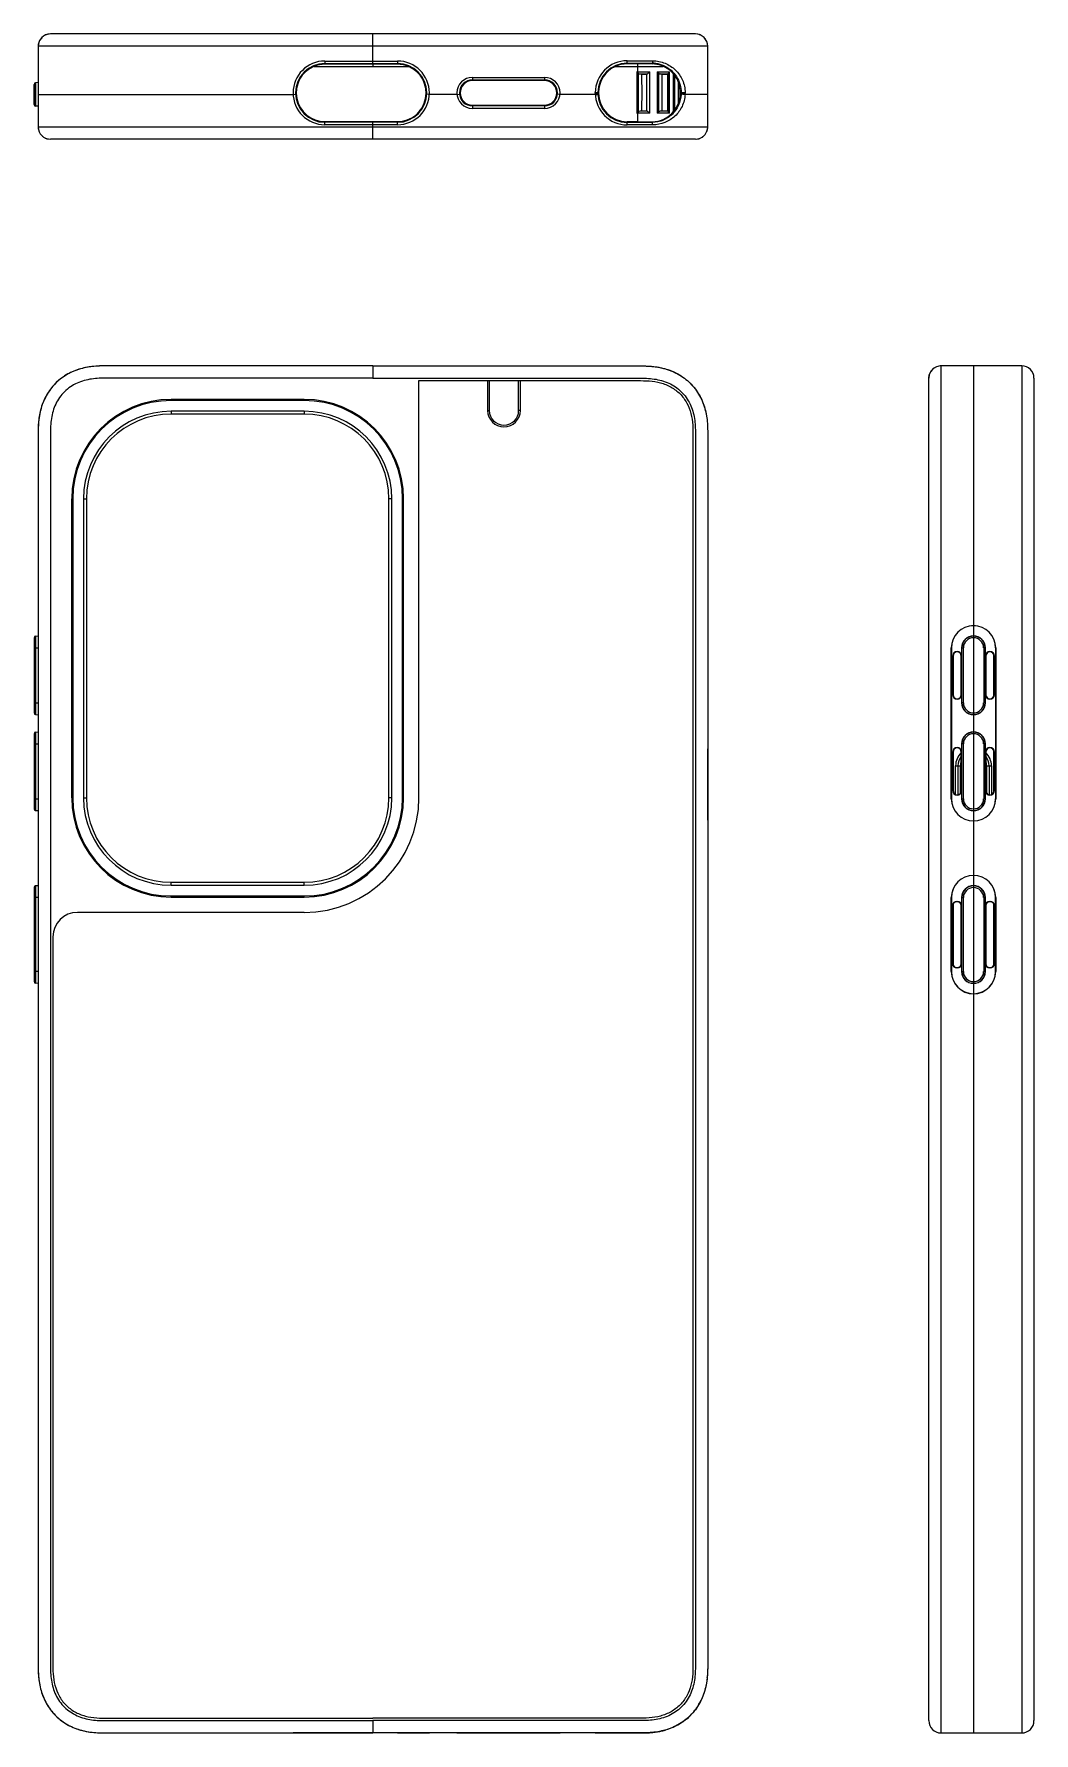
# Model space of a CAD drawing. Header units: millimetres. Extents: x 286 to 408, y 192 to 399.
import ezdxf

# ---------------------------------------------------------------- set-up
doc = ezdxf.new("R2010")
doc.units = ezdxf.units.MM
doc.header["$LTSCALE"] = 65.395
doc.layers.get('0').update_dxf_attribs({"linetype": 'CONTINUOUS'})

msp = doc.modelspace()

# ---------------------------------------------------------------- linework, layer by layer
at = {"color": 7, "linetype": 'Continuous'}
for p, q in [((286.76, 398.74), (286.49, 398.41)), ((287.28, 399.1), (287.18, 399.03)), ((287.81, 399.19), (287.28, 399.1)), ((366.55, 399.19), (287.81, 399.19)), ((327.18, 395.59), (327.18, 399.19)), ((367, 399.12), (366.55, 399.19)), ((367.15, 399.05), (367, 399.12)), ((286.31, 397.69), (286.31, 387.84)), ((368.05, 397.69), (286.31, 397.69)), ((368.05, 387.84), (368.05, 397.69)), ((319.99, 395.24), (331.51, 395.24)), ((321.32, 395.89), (321.32, 395.5)), ((321.32, 395.89), (330.18, 395.89)), ((321.32, 395.59), (330.18, 395.59)), ((330.18, 395.5), (321.32, 395.5)), ((327.18, 395.5), (327.18, 395.24)), ((330.18, 395.89), (330.18, 395.5)), ((356.82, 395.24), (362.63, 395.24)), ((358.22, 395.92), (361.33, 395.92)), ((358.22, 395.53), (358.22, 395.92)), ((359.48, 395.53), (358.22, 395.53)), ((359.38, 394.55), (359.38, 389.52)), ((359.38, 394.55), (359.49, 394.55)), ((359.48, 395.53), (359.49, 394.55)), ((359.48, 394.55), (360.98, 394.55)), ((359.58, 394.4), (359.58, 389.68)), ((359.78, 394.32), (360.68, 394.31)), ((359.78, 394.32), (359.97, 394.28)), ((359.97, 394.27), (360.64, 394.27)), ((360.64, 389.77), (360.64, 394.29)), ((360.86, 394.45), (360.98, 394.55)), ((360.98, 389.52), (360.98, 394.55)), ((361.3, 395.53), (361.3, 395.62)), ((361.88, 394.55), (363.4, 394.55)), ((361.88, 394.55), (361.88, 389.52)), ((362.08, 389.68), (362.08, 394.4)), ((362.29, 394.31), (363.19, 394.31)), ((362.51, 394.27), (363.17, 394.27)), ((362.51, 389.77), (362.51, 394.27)), ((363.18, 394.27), (363.18, 389.77)), ((363.19, 389.76), (363.19, 394.31)), ((363.4, 389.52), (363.4, 394.55)), ((363.83, 394.36), (363.83, 389.65)), ((285.81, 393.04), (285.81, 393.04)), ((285.81, 391.81), (285.81, 393.04)), ((285.81, 393.04), (285.81, 392.8)), ((285.81, 393.03), (285.81, 393.04)), ((285.81, 393.04), (285.81, 392.98)), ((285.81, 392.98), (285.81, 392.81)), ((285.81, 392.81), (285.81, 392.19)), ((285.81, 392.8), (285.81, 392.05)), ((285.81, 392.19), (285.81, 391.81)), ((286.31, 393.26), (286, 393.24)), ((286, 393.24), (286, 390.38)), ((339.33, 393.89), (348.13, 393.89)), ((339.33, 393.89), (339.33, 393.5)), ((339.33, 393.59), (348.13, 393.59)), ((348.13, 393.5), (339.33, 393.5)), ((348.13, 393.89), (348.13, 393.5)), ((364.02, 389.89), (364.02, 394.12)), ((364.47, 390.72), (364.47, 393.3)), ((285.81, 392.05), (285.81, 391.81)), ((286, 391.81), (285.81, 391.81)), ((285.81, 390.64), (285.81, 391.81)), ((285.81, 391.81), (285.81, 391.43)), ((285.81, 391.81), (285.81, 391.43)), ((285.81, 391.43), (285.81, 390.81)), ((285.81, 391.43), (285.81, 390.81)), ((285.81, 390.81), (285.81, 390.58)), ((285.81, 390.81), (285.81, 390.58)), ((285.81, 390.58), (285.81, 390.64)), ((285.81, 390.58), (285.81, 390.59)), ((285.81, 390.58), (285.81, 390.58)), ((286.31, 390.36), (286, 390.38)), ((286.3, 391.81), (317.44, 391.81)), ((317.44, 391.81), (317.74, 391.83)), ((334.07, 391.81), (333.77, 391.83)), ((337.45, 391.81), (334.07, 391.81)), ((337.45, 391.81), (337.75, 391.84)), ((339.33, 390.5), (348.13, 390.5)), ((339.33, 390.5), (339.33, 390.11)), ((348.13, 390.41), (339.33, 390.41)), ((348.13, 390.11), (339.33, 390.11)), ((348.13, 390.5), (348.13, 390.11)), ((350.01, 391.81), (349.71, 391.84)), ((354.33, 391.81), (350.01, 391.81)), ((354.33, 392.03), (354.72, 392.03)), ((354.33, 391.98), (354.33, 392.03)), ((354.33, 391.98), (354.72, 391.98)), ((354.33, 391.81), (354.63, 391.82)), ((354.63, 391.98), (354.63, 392.03)), ((354.72, 392.03), (354.72, 391.98)), ((364.7, 392.03), (365.29, 392.03)), ((364.7, 391.98), (364.7, 392.03)), ((364.7, 391.98), (365.29, 391.98)), ((364.81, 392.03), (364.81, 391.98)), ((365.29, 392.03), (365.29, 391.98)), ((368.06, 391.81), (365.29, 391.81)), ((321.32, 388.11), (321.32, 388.5)), ((321.32, 388.5), (330.18, 388.5)), ((330.18, 388.41), (321.32, 388.41)), ((330.18, 388.11), (321.32, 388.11)), ((327.18, 386.34), (327.18, 388.41)), ((330.18, 388.11), (330.18, 388.5)), ((359.48, 388.48), (358.22, 388.48)), ((358.22, 388.09), (358.22, 388.48)), ((361.33, 388.09), (358.22, 388.09)), ((359.38, 389.52), (359.49, 389.52)), ((360.98, 389.52), (359.48, 389.52)), ((359.49, 389.52), (359.48, 388.48)), ((360.64, 389.77), (359.91, 389.77)), ((361.3, 388.48), (361.3, 388.39)), ((363.4, 389.52), (361.88, 389.52)), ((363.19, 389.77), (362.43, 389.77)), ((286.31, 387.84), (368.05, 387.84)), ((286.32, 387.69), (286.32, 387.63)), ((286.32, 387.68), (286.36, 387.51)), ((286.32, 387.63), (286.38, 387.44)), ((286.82, 386.71), (286.9, 386.66)), ((287.18, 386.49), (287.39, 386.4)), ((287.34, 386.43), (287.81, 386.34)), ((287.39, 386.4), (287.81, 386.34)), ((366.55, 386.34), (287.81, 386.34)), ((366.55, 386.34), (367, 386.41)), ((366.55, 386.34), (366.98, 386.4)), ((366.98, 386.4), (367.12, 386.47)), ((367.15, 386.48), (367.38, 386.59)), ((367.38, 386.59), (367.47, 386.67)), ((367.95, 387.3), (367.95, 387.31)), ((367.99, 387.46), (367.99, 387.49)), ((310.4, 358.67), (308.6, 358.67)), ((313.4, 358.67), (310.4, 358.67)), ((315.2, 358.67), (313.4, 358.67)), ((327.18, 358.67), (315.2, 358.67)), ((327.18, 358.67), (327.18, 357.17)), ((332.8, 305.94), (332.8, 356.87)), ((341.18, 356.87), (341.18, 353.22)), ((341.39, 356.87), (341.39, 353.22)), ((344.97, 353.22), (344.97, 356.87)), ((345.18, 353.22), (345.18, 356.87)), ((395.04, 357.17), (395.09, 357.57)), ((395.04, 193.25), (395.04, 357.17)), ((395.29, 358.01), (395.1, 357.61)), ((395.41, 358.14), (395.29, 358.01)), ((396.42, 358.66), (395.99, 358.57)), ((396.54, 191.75), (396.54, 358.67)), ((406.39, 358.67), (396.54, 358.67)), ((400.5, 358.67), (400.5, 326.95)), ((406.39, 358.67), (406.39, 191.75)), ((407.88, 357.17), (407.88, 193.25)), ((407.88, 357.17), (407.88, 357.15)), ((395.04, 356.68), (395.04, 356.67)), ((302.54, 354.57), (302.54, 354.43)), ((318.8, 354.57), (302.54, 354.57)), ((318.8, 354.43), (302.54, 354.43)), ((302.54, 353.12), (302.54, 352.77)), ((318.8, 353.12), (302.54, 353.12)), ((318.8, 352.77), (302.54, 352.77)), ((318.8, 354.57), (318.8, 354.43)), ((318.8, 353.12), (318.8, 352.77)), ((341.18, 353.22), (341.39, 353.22)), ((345.18, 353.22), (344.97, 353.22)), ((290.4, 342.44), (290.4, 305.94)), ((290.4, 342.44), (290.54, 342.44)), ((290.54, 342.44), (290.54, 305.94)), ((291.85, 342.44), (291.85, 305.94)), ((291.85, 342.44), (292.2, 342.44)), ((292.2, 342.44), (292.2, 305.94)), ((329.14, 305.94), (329.14, 342.44)), ((329.49, 342.44), (329.14, 342.44)), ((329.49, 305.94), (329.49, 342.44)), ((330.8, 305.94), (330.8, 342.44)), ((330.93, 342.44), (330.8, 342.44)), ((330.93, 305.94), (330.93, 342.44)), ((286.31, 326.95), (286.31, 324.24)), ((400.5, 326.94), (400.5, 325.7)), ((285.81, 325.47), (285.81, 325.44)), ((285.81, 325.47), (285.81, 324.24)), ((285.81, 325.44), (285.81, 325.21)), ((285.81, 325.21), (285.81, 324.64)), ((285.81, 324.64), (285.81, 324.24)), ((285.81, 324.24), (286.31, 324.24)), ((285.81, 324.24), (285.81, 317.52)), ((285.81, 324.24), (285.81, 317.52)), ((286, 325.67), (286.31, 325.69)), ((286, 325.67), (286, 324.24)), ((286, 324.24), (286, 317.52)), ((286.31, 324.24), (286.31, 323.78)), ((286.31, 323.78), (286.31, 323.24)), ((397.8, 324.24), (397.79, 324.24)), ((397.79, 305.81), (397.79, 324.24)), ((397.8, 324.24), (397.8, 305.81)), ((399.05, 324.24), (399.05, 323.24)), ((399.05, 324.24), (399.27, 324.24)), ((399.07, 317.52), (399.07, 324.24)), ((399.27, 317.52), (399.27, 324.24)), ((400.5, 325.67), (400.5, 316.09)), ((401.74, 324.24), (401.74, 317.52)), ((401.96, 324.24), (401.74, 324.24)), ((401.94, 324.24), (401.94, 317.52)), ((401.96, 323.24), (401.96, 324.24)), ((403.2, 324.24), (403.2, 305.81)), ((403.2, 324.24), (403.22, 324.24)), ((403.22, 324.24), (403.22, 305.81)), ((286.31, 323.24), (286.31, 318.52)), ((397.96, 318.52), (397.96, 323.24)), ((398, 323.24), (397.96, 323.24)), ((398, 323.24), (398, 318.52)), ((399, 323.24), (399.05, 323.24)), ((399, 318.52), (399, 323.24)), ((402, 323.24), (401.96, 323.24)), ((402, 323.24), (402, 318.52)), ((403, 323.24), (403.05, 323.24)), ((403, 318.52), (403, 323.24)), ((403.05, 323.24), (403.05, 318.52)), ((285.81, 317.52), (286.31, 317.52)), ((285.81, 317.52), (285.81, 317.14)), ((285.81, 317.52), (285.81, 316.29)), ((286, 317.52), (286, 316.09)), ((286.31, 318.52), (286.31, 318.1)), ((286.31, 318.1), (286.31, 317.98)), ((286.31, 317.98), (286.31, 312.07)), ((398, 318.52), (397.96, 318.52)), ((399, 318.52), (399.05, 318.52)), ((399.05, 318.52), (399.05, 317.52)), ((399.27, 317.52), (399.05, 317.52)), ((401.96, 317.52), (401.74, 317.52)), ((401.96, 317.52), (401.96, 318.52)), ((402, 318.52), (401.96, 318.52)), ((403, 318.52), (403.05, 318.52)), ((285.81, 317.14), (285.81, 316.53)), ((285.81, 316.53), (285.81, 316.29)), ((286, 316.09), (286.31, 316.08)), ((400.5, 316.07), (400.5, 313.98)), ((285.81, 313.76), (285.81, 313.72)), ((285.81, 313.76), (285.81, 312.52)), ((285.81, 313.72), (285.81, 313.5)), ((285.81, 313.5), (285.81, 312.92)), ((286, 313.96), (286.31, 313.97)), ((286, 313.96), (286, 312.52)), ((400.5, 313.96), (400.5, 304.38)), ((285.81, 312.92), (285.81, 312.52)), ((285.81, 312.52), (286.31, 312.52)), ((285.81, 312.52), (285.81, 305.81)), ((285.81, 312.52), (285.81, 305.81)), ((286, 312.52), (286, 305.81)), ((286.31, 312.07), (286.31, 311.96)), ((286.31, 311.96), (286.31, 311.52)), ((286.31, 311.52), (286.31, 306.81)), ((368.05, 311.5), (368.05, 311.89)), ((368.05, 309.84), (368.05, 311.5)), ((397.96, 306.81), (397.96, 311.52)), ((398, 311.52), (397.96, 311.52)), ((398, 311.52), (398, 306.81)), ((399, 311.52), (399.05, 311.52)), ((399, 306.81), (399, 311.52)), ((399.05, 312.52), (399.05, 311.52)), ((399.27, 312.52), (399.05, 312.52)), ((399.07, 305.81), (399.07, 312.52)), ((399.27, 305.81), (399.27, 312.52)), ((401.74, 312.52), (401.74, 305.81)), ((401.96, 312.52), (401.74, 312.52)), ((401.94, 312.52), (401.94, 305.81)), ((401.96, 311.52), (401.96, 312.52)), ((402, 311.52), (401.96, 311.52)), ((402, 311.52), (402, 306.81)), ((403, 311.52), (403.05, 311.52)), ((403, 306.81), (403, 311.52)), ((403.05, 311.52), (403.05, 306.81)), ((368.05, 305.24), (368.05, 309.84)), ((398.31, 306.36), (398.31, 309.84)), ((398.31, 309.84), (398.9, 309.84)), ((398.61, 306.32), (398.61, 309.84)), ((398.9, 306.53), (398.9, 309.84)), ((402.1, 309.84), (402.1, 306.53)), ((402.1, 309.84), (402.7, 309.84)), ((402.4, 309.84), (402.4, 306.32)), ((402.7, 309.84), (402.7, 306.36)), ((285.81, 305.81), (286.31, 305.81)), ((285.81, 305.81), (285.81, 305.43)), ((285.81, 305.81), (285.81, 304.58)), ((285.81, 305.43), (285.81, 304.81)), ((286, 305.81), (286, 304.38)), ((286.31, 306.81), (286.31, 306.27)), ((286.31, 306.27), (286.31, 305.81)), ((286.31, 305.81), (286.31, 303.1)), ((290.4, 305.94), (290.54, 305.94)), ((291.85, 305.94), (292.2, 305.94)), ((329.49, 305.94), (329.14, 305.94)), ((330.93, 305.94), (330.8, 305.94)), ((368.05, 303.58), (368.05, 305.24)), ((397.8, 305.81), (397.79, 305.81)), ((398, 306.81), (397.96, 306.81)), ((399, 306.81), (399.05, 306.81)), ((399.05, 306.81), (399.05, 305.81)), ((399.05, 305.81), (399.27, 305.81)), ((401.96, 305.81), (401.74, 305.81)), ((401.96, 305.81), (401.96, 306.81)), ((402, 306.81), (401.96, 306.81)), ((403, 306.81), (403.05, 306.81)), ((403.2, 305.81), (403.22, 305.81)), ((285.81, 304.81), (285.81, 304.58)), ((286, 304.38), (286.31, 304.36)), ((286.31, 303.1), (286.31, 296.45)), ((368.05, 303.19), (368.05, 303.58)), ((400.5, 304.35), (400.5, 303.11)), ((400.5, 303.1), (400.5, 296.45)), ((285.81, 294.97), (285.81, 294.73)), ((285.81, 294.97), (285.81, 293.74)), ((285.81, 294.73), (285.81, 294.12)), ((286.31, 295.19), (286, 295.17)), ((286, 295.17), (286, 293.74)), ((286.31, 296.45), (286.31, 293.74)), ((302.54, 295.25), (302.54, 295.61)), ((302.54, 295.61), (318.8, 295.61)), ((302.54, 295.25), (318.8, 295.25)), ((318.8, 295.25), (318.8, 295.61)), ((400.5, 296.44), (400.5, 295.2)), ((400.5, 295.17), (400.5, 283.28)), ((285.81, 294.12), (285.81, 293.74)), ((286.31, 293.74), (285.81, 293.74)), ((285.81, 293.74), (285.81, 284.71)), ((285.81, 293.74), (285.81, 284.71)), ((286, 293.74), (286, 284.71)), ((286.31, 293.74), (286.31, 293.28)), ((286.31, 293.28), (286.31, 292.79)), ((286.31, 292.79), (286.31, 285.66)), ((302.54, 293.81), (302.54, 293.94)), ((302.54, 293.94), (318.8, 293.94)), ((302.54, 293.81), (318.8, 293.81)), ((318.8, 293.81), (318.8, 293.94)), ((397.79, 284.71), (397.79, 293.74)), ((397.8, 293.74), (397.79, 293.74)), ((397.8, 293.74), (397.8, 284.71)), ((397.96, 285.66), (397.96, 292.79)), ((397.96, 292.79), (398, 292.79)), ((398, 292.79), (398, 285.66)), ((398.45, 293.28), (398.45, 293.24)), ((398.45, 293.28), (398.55, 293.28)), ((398.55, 293.24), (398.45, 293.24)), ((398.55, 293.28), (398.55, 293.24)), ((399.05, 292.79), (399, 292.79)), ((399, 285.66), (399, 292.79)), ((399.05, 293.74), (399.05, 292.79)), ((399.05, 293.74), (399.27, 293.74)), ((399.07, 284.71), (399.07, 293.74)), ((399.27, 284.71), (399.27, 293.74)), ((401.74, 293.74), (401.74, 284.71)), ((401.96, 293.74), (401.74, 293.74)), ((401.94, 293.74), (401.94, 284.71)), ((401.96, 292.79), (401.96, 293.74)), ((401.96, 292.79), (402, 292.79)), ((402, 292.79), (402, 285.66)), ((402.45, 293.28), (402.45, 293.24)), ((402.45, 293.28), (402.55, 293.28)), ((402.55, 293.24), (402.45, 293.24)), ((402.55, 293.28), (402.55, 293.24)), ((403.05, 292.79), (403, 292.79)), ((403, 285.66), (403, 292.79)), ((403.05, 292.79), (403.05, 285.66)), ((403.2, 284.71), (403.2, 293.74)), ((403.2, 293.74), (403.22, 293.74)), ((403.22, 293.74), (403.22, 284.71)), ((318.8, 291.94), (291.11, 291.94)), ((286.31, 284.71), (285.81, 284.71)), ((285.81, 284.71), (285.81, 284.31)), ((285.81, 284.71), (285.81, 283.48)), ((285.81, 284.31), (285.81, 283.73)), ((286, 284.71), (286, 283.28)), ((286.31, 285.66), (286.31, 285.17)), ((286.31, 285.17), (286.31, 284.71)), ((286.31, 284.71), (286.31, 282)), ((397.8, 284.71), (397.79, 284.71)), ((397.96, 285.66), (398, 285.66)), ((398.45, 285.17), (398.45, 285.21)), ((398.45, 285.21), (398.55, 285.21)), ((398.55, 285.17), (398.45, 285.17)), ((398.55, 285.17), (398.55, 285.21)), ((399.05, 285.66), (399, 285.66)), ((399.05, 285.66), (399.05, 284.71)), ((399.05, 284.71), (399.27, 284.71)), ((401.96, 284.71), (401.74, 284.71)), ((401.96, 284.71), (401.96, 285.66)), ((401.96, 285.66), (402, 285.66)), ((402.45, 285.17), (402.45, 285.21)), ((402.45, 285.21), (402.55, 285.21)), ((402.55, 285.17), (402.45, 285.17)), ((402.55, 285.17), (402.55, 285.21)), ((403.05, 285.66), (403, 285.66)), ((403.2, 284.71), (403.22, 284.71)), ((285.81, 283.73), (285.81, 283.51)), ((285.81, 283.51), (285.81, 283.48)), ((286.31, 283.26), (286, 283.28)), ((400.5, 283.25), (400.5, 282.01)), ((400.5, 282), (400.5, 191.74)), ((327.18, 193.25), (327.18, 191.75)), ((365.21, 193.25), (365.29, 193.32)), ((317.44, 191.75), (317.43, 191.75)), ((317.43, 191.75), (321.32, 191.75)), ((321.32, 191.75), (317.44, 191.75)), ((330.18, 191.75), (321.32, 191.75)), ((334.07, 191.75), (330.18, 191.75)), ((330.18, 191.75), (334.07, 191.75)), ((334.07, 191.75), (334.07, 191.75)), ((337.45, 191.75), (334.07, 191.75)), ((337.45, 191.75), (337.44, 191.75)), ((337.44, 191.75), (339.33, 191.75)), ((339.33, 191.75), (337.45, 191.75)), ((348.13, 191.75), (339.33, 191.75)), ((339.33, 191.75), (348.13, 191.75)), ((350.01, 191.75), (348.13, 191.75)), ((348.13, 191.75), (350.02, 191.75)), ((350.02, 191.75), (350.01, 191.75)), ((354.33, 191.75), (350.01, 191.75)), ((358.22, 191.75), (354.33, 191.75)), ((354.33, 191.75), (358.22, 191.75)), ((358.35, 191.75), (358.22, 191.75)), ((358.35, 191.75), (358.43, 191.75)), ((358.46, 191.75), (358.35, 191.75)), ((358.43, 191.75), (358.67, 191.75)), ((359.14, 191.75), (358.46, 191.75)), ((358.67, 191.75), (358.75, 191.75)), ((358.75, 191.75), (359.12, 191.75)), ((359.17, 191.75), (359.14, 191.75)), ((359.34, 191.75), (359.17, 191.75)), ((359.46, 191.75), (359.34, 191.75)), ((360.35, 191.76), (360.32, 191.76)), ((396.54, 191.75), (406.39, 191.75))]:
    msp.add_line(p, q, dxfattribs=at)
for points in [[(286.49, 398.41), (286.32, 397.9), (286.32, 397.84)], [(367.95, 398.23), (367.73, 398.62), (367.73, 398.62)], [(367, 386.41), (367.4, 386.61), (367.73, 386.91), (367.96, 387.31)], [(367.95, 387.31), (368.05, 387.74), (368.05, 387.84)], [(396.54, 358.67), (396.41, 358.66), (395.97, 358.56), (395.59, 358.33), (395.29, 358), (395.1, 357.6), (395.04, 357.17)], [(395.99, 358.57), (395.6, 358.34), (395.59, 358.33)]]:
    msp.add_lwpolyline(points, dxfattribs=at)
for centre, radius, start, end in [((287.81, 397.69), 1.5, 90, 179.9663), ((366.55, 397.69), 1.5, 0.0337, 90), ((321.32, 392), 3.89, 90.0013, 269.9982), ((321.32, 392), 3.59, 90, 270), ((321.32, 392), 3.5, 112.3532, 270), ((330.18, 392), 3.89, 270.0014, 89.9986), ((330.18, 392), 3.59, 270, 90), ((330.18, 392), 3.5, 270, 67.6468), ((358.22, 392.03), 3.89, 90.0022, 180.0011), ((358.22, 392.03), 3.59, 90, 180), ((358.22, 392.03), 3.5, 113.5332, 180), ((359.77, 118.01), 277.52, 89.6845, 90.0583), ((361.27, 392.11), 3.51, 82.5265, 89.6614), ((361.28, 392.12), 3.49, 65.2857, 82.5216), ((357.58, 369.57), 25.19, 78.7323, 79.2311), ((380.63, 388.3), 18.45, 160.9873, 161.1285), ((286.01, 393.04), 0.2, 93, 179.9807), ((339.33, 392), 1.89, 90.0032, 269.9895), ((339.33, 392), 1.59, 90, 270), ((339.33, 392), 1.5, 90, 270), ((348.13, 392), 1.89, 270.0104, 89.9962), ((348.13, 392), 1.59, 270, 90), ((348.13, 392), 1.5, 270, 90), ((286.01, 390.58), 0.2, 180.0071, 267), ((358.22, 391.98), 3.89, 180.0001, 269.9982), ((358.22, 391.98), 3.59, 180, 270), ((358.22, 391.98), 3.5, 180, 270), ((361.15, 391.98), 3.55, 357.6525, 359.9952), ((361.14, 391.98), 3.67, 357.5605, 0), ((361.5, 391.98), 3.79, 357.4392, 359.9998), ((359.76, 664.89), 276.41, 269.9428, 270.3182), ((287.81, 387.84), 1.5, 180.0227, 269.9997), ((366.55, 387.84), 1.5, 277.2889, 287.1653), ((366.55, 387.84), 1.5, 338.9024, 356.2844), ((406.38, 357.17), 1.5, 0, 89.9663), ((302.54, 342.44), 12.13, 90, 180), ((302.54, 342.44), 12, 90, 180), ((302.54, 342.44), 10.69, 90, 180), ((302.54, 342.44), 10.33, 90, 180), ((318.8, 342.44), 12.13, 0, 90), ((318.8, 342.44), 12, 0, 90), ((318.8, 342.44), 10.69, 0, 90), ((318.8, 342.44), 10.33, 0, 90), ((343.18, 353.22), 2, 180, 360), ((343.18, 353.22), 1.79, 180, 360), ((400.5, 324.24), 2.71, 360, 180), ((400.5, 324.24), 2.7, 0, 180), ((286.01, 325.47), 0.2, 92.9999, 179.9988), ((398.5, 323.24), 0.545, 0, 180), ((398.5, 323.24), 0.5, 0, 180), ((400.5, 324.24), 1.46, 0, 180), ((400.5, 324.24), 1.43, 0, 180), ((400.5, 324.24), 1.23, 0.0056, 179.9861), ((402.5, 323.24), 0.545, 0, 180), ((402.5, 323.24), 0.5, 0, 180), ((398.5, 318.52), 0.545, 180, 360), ((398.5, 318.52), 0.5, 180, 360), ((400.5, 317.52), 1.46, 180, 360), ((400.5, 317.52), 1.43, 180, 360), ((400.5, 317.52), 1.23, 180.0134, 359.9909), ((402.5, 318.52), 0.545, 180, 360), ((402.5, 318.52), 0.5, 180, 360), ((286.01, 316.29), 0.2, 180.016, 267.0009), ((286.01, 313.76), 0.2, 92.9999, 179.9981), ((400.5, 312.52), 1.46, 0, 180), ((400.5, 312.52), 1.43, 0, 180), ((400.5, 312.52), 1.23, 0.0055, 179.9861), ((398.5, 311.52), 0.545, 0, 180), ((398.5, 311.52), 0.5, 0, 180), ((400.5, 309.84), 2.19, 133.8535, 180), ((402.5, 311.52), 0.545, 0, 180), ((402.5, 311.52), 0.5, 0, 180), ((400.5, 309.84), 2.19, 0, 46.1466), ((400.5, 309.84), 1.9, 142.5523, 180), ((400.5, 309.84), 1.6, 159.8405, 180), ((400.5, 309.84), 1.9, 0, 37.4477), ((400.5, 309.84), 1.6, 0, 20.1596), ((302.54, 305.94), 12.13, 180, 270), ((302.54, 305.94), 12, 180, 270), ((302.54, 305.94), 10.69, 180, 270), ((302.54, 305.94), 10.33, 180, 270), ((318.8, 305.94), 14, 270, 360), ((318.8, 305.94), 12.13, 270, 360), ((318.8, 305.94), 12, 270, 360), ((318.8, 305.94), 10.69, 270, 360), ((318.8, 305.94), 10.33, 270, 360), ((400.5, 305.81), 2.71, 180, 360), ((400.5, 305.81), 2.7, 180, 360), ((398.5, 306.81), 0.545, 180, 360), ((398.5, 306.81), 0.5, 180, 360), ((400.5, 305.81), 1.46, 180, 360), ((400.5, 305.81), 1.43, 180, 360), ((400.5, 305.81), 1.23, 180.0134, 359.991), ((402.5, 306.81), 0.545, 180, 360), ((402.5, 306.81), 0.5, 180, 360), ((286.01, 304.58), 0.2, 180.0167, 267.0009), ((286.01, 294.97), 0.2, 93, 180.001), ((400.5, 293.74), 2.71, 0, 180), ((400.5, 293.74), 2.7, 0, 180), ((400.5, 293.74), 1.46, 0, 180), ((400.5, 293.74), 1.43, 0, 180), ((400.5, 293.74), 1.23, 0.0085, 179.9865), ((398.45, 292.79), 0.495, 90, 180), ((398.45, 292.79), 0.45, 90, 180), ((398.55, 292.79), 0.495, 0, 90), ((398.55, 292.79), 0.45, 0, 90), ((402.45, 292.79), 0.495, 90, 180), ((402.45, 292.79), 0.45, 90, 180), ((402.55, 292.79), 0.495, 0, 90), ((402.55, 292.79), 0.45, 0, 90), ((291.11, 288.94), 3, 90, 180), ((400.5, 284.71), 2.71, 180, 0), ((400.5, 284.71), 2.7, 180, 360), ((398.45, 285.66), 0.495, 180, 270), ((398.45, 285.66), 0.45, 180, 270), ((398.55, 285.66), 0.495, 270, 360), ((398.55, 285.66), 0.45, 270, 360), ((400.5, 284.71), 1.46, 180, 360), ((400.5, 284.71), 1.43, 180, 360), ((400.5, 284.71), 1.23, 180.0137, 359.9941), ((402.45, 285.66), 0.495, 180, 270), ((402.45, 285.66), 0.45, 180, 270), ((402.55, 285.66), 0.495, 270, 360), ((402.55, 285.66), 0.45, 270, 360), ((286.01, 283.48), 0.2, 180.0163, 267.0009), ((360.01, 199.13), 7.99, 344.7989, 345.4971), ((357.29, 199.58), 10.76, 354.325, 354.9611), ((361.05, 198.71), 6.86, 321.0054, 332.5719), ((360.91, 198.79), 7.02, 332.5676, 333.9547), ((361.03, 198.85), 6.98, 294.258, 303.2117), ((361.09, 198.75), 6.87, 303.2658, 303.5699), ((361.09, 198.74), 6.86, 303.5697, 304.2345), ((361.13, 198.69), 6.79, 304.2324, 306.8852), ((361.14, 198.67), 6.77, 307.7174, 309.6067), ((361.2, 198.6), 6.69, 309.6126, 319.8891), ((361.15, 198.64), 6.74, 319.9052, 320.9701), ((396.54, 193.25), 1.5, 180.0003, 269.9773), ((406.38, 193.25), 1.5, 270.0337, 360), ((359.74, 214.15), 22.4, 271.0725, 271.2761), ((359.79, 212.29), 20.54, 271.2762, 271.4979), ((359.84, 210.19), 18.44, 271.5896, 271.8406), ((359.96, 207.03), 15.28, 271.792, 272.871), ((360.06, 205.09), 13.33, 272.8926, 273.1132), ((360.17, 203.21), 11.45, 273.0754, 275.322), ((360.25, 202.29), 10.53, 275.36, 275.8417), ((360.28, 202.07), 10.31, 275.3022, 275.6083), ((360.3, 201.83), 10.06, 275.6086, 275.8461), ((360.33, 201.54), 9.77, 275.847, 279.6414), ((360.27, 202.06), 10.3, 275.8852, 276.0809), ((360.28, 201.95), 10.19, 276.0798, 276.8222), ((360.36, 201.37), 9.6, 276.7978, 279.7845), ((360.44, 200.86), 9.09, 279.6802, 280.4785), ((360.44, 200.83), 9.05, 279.8092, 280.5975), ((360.48, 200.65), 8.87, 280.5979, 281.2284), ((360.58, 200.15), 8.36, 281.2065, 284.7014), ((360.65, 199.87), 8.08, 284.7247, 285.3476), ((360.68, 199.76), 7.96, 285.3463, 286.4428), ((360.81, 199.34), 7.52, 286.3838, 293.6066), ((360.91, 199.11), 7.27, 293.4506, 294.664)]:
    msp.add_arc(centre, radius, start, end, dxfattribs=at)
for points in [[(321.32, 395.5), (320.87, 395.5), (320.41, 395.41), (319.99, 395.24)], [(331.51, 395.24), (331.09, 395.41), (330.63, 395.5), (330.18, 395.5)], [(358.22, 395.53), (357.74, 395.53), (357.26, 395.43), (356.82, 395.24)], [(358.22, 395.62), (359.25, 395.62), (360.27, 395.62), (361.3, 395.62)], [(359.58, 394.4), (359.64, 394.35), (359.71, 394.33), (359.78, 394.32)], [(360.68, 394.31), (360.66, 394.31), (360.65, 394.3), (360.64, 394.29)], [(361.88, 394.55), (361.94, 394.5), (362.01, 394.44), (362.08, 394.4)], [(362.08, 394.4), (362.14, 394.35), (362.22, 394.33), (362.29, 394.31)], [(361.3, 388.39), (360.27, 388.39), (359.25, 388.39), (358.22, 388.39)], [(362.08, 389.68), (362.01, 389.63), (361.94, 389.58), (361.88, 389.52)], [(362.43, 389.77), (362.31, 389.77), (362.18, 389.74), (362.08, 389.68)], [(368.05, 200.02), (368.05, 199.56), (368.04, 199.09), (368, 198.63)], [(367.99, 198.52), (367.94, 198.05), (367.87, 197.58), (367.75, 197.13)], [(367.72, 197.03), (367.6, 196.58), (367.43, 196.13), (367.22, 195.7)], [(360.16, 191.75), (359.93, 191.75), (359.7, 191.75), (359.46, 191.75)], [(361.23, 191.81), (360.97, 191.78), (360.7, 191.77), (360.43, 191.76)]]:
    msp.add_open_spline(points, degree=3, dxfattribs=at)
for points, knots in [([(359.58, 394.4), (359.57, 394.41), (359.5, 394.46), (359.43, 394.51), (359.38, 394.55)], [0, 0, 0, 0, 0.239332, 1, 1, 1, 1]), ([(359.97, 394.28), (359.97, 393.53), (360.04, 392.02), (359.97, 390.52), (359.97, 389.77)], [0, 0, 0, 0, 0.5, 1, 1, 1, 1]), ([(360.68, 394.31), (360.69, 394.32), (360.75, 394.36), (360.81, 394.41), (360.86, 394.45)], [0, 0, 0, 0, 0.200571, 1, 1, 1, 1]), ([(361.33, 395.92), (361.33, 395.88), (361.32, 395.81), (361.32, 395.72), (361.31, 395.66), (361.3, 395.62), (361.3, 395.62)], [0, 0, 0, 0, 0.366732, 0.682853, 0.902734, 1, 1, 1, 1]), ([(362.69, 395.22), (362.59, 395.27), (362.14, 395.44), (361.66, 395.52), (361.3, 395.53)], [0, 0, 0, 0, 0.245883, 1, 1, 1, 1]), ([(361.33, 395.92), (361.84, 395.92), (362.87, 395.71), (364.18, 394.86), (365.07, 393.58), (365.29, 392.55), (365.29, 392.03)], [0, 0, 0, 0, 0.253768, 0.499925, 0.745159, 1, 1, 1, 1]), ([(364.7, 392.03), (364.7, 392.7), (364.33, 394.04), (363.28, 394.95), (362.69, 395.22)], [0, 0, 0, 0, 0.509862, 1, 1, 1, 1]), ([(362.74, 395.3), (363.34, 395.02), (364.42, 394.09), (364.81, 392.71), (364.81, 392.03)], [0, 0, 0, 0, 0.491518, 1, 1, 1, 1]), ([(363.19, 394.31), (363.21, 394.35), (363.28, 394.43), (363.35, 394.51), (363.4, 394.55)], [0, 0, 0, 0, 0.389777, 1, 1, 1, 1]), ([(361.3, 388.48), (361.74, 388.49), (362.63, 388.67), (363.73, 389.42), (364.48, 390.51), (364.68, 391.39), (364.7, 391.83)], [0, 0, 0, 0, 0.25684, 0.502034, 0.743872, 1, 1, 1, 1]), ([(364.8, 391.82), (364.78, 391.37), (364.57, 390.47), (363.79, 389.34), (362.66, 388.58), (361.75, 388.4), (361.3, 388.39)], [0, 0, 0, 0, 0.255109, 0.499968, 0.745793, 1, 1, 1, 1]), ([(365.29, 391.81), (365.26, 391.31), (365.01, 390.31), (364.11, 389.1), (362.83, 388.29), (361.83, 388.1), (361.33, 388.09)], [0, 0, 0, 0, 0.254205, 0.499314, 0.745923, 1, 1, 1, 1]), ([(365.29, 391.81), (365.24, 391.81), (365.13, 391.82), (365.01, 391.82), (364.91, 391.83), (364.86, 391.83), (364.83, 391.83), (364.81, 391.83), (364.8, 391.82)], [0, 0, 0, 0, 0.309045, 0.638446, 0.780389, 0.893157, 0.967975, 1, 1, 1, 1]), ([(359.38, 389.52), (359.43, 389.56), (359.5, 389.61), (359.57, 389.67), (359.58, 389.68)], [0, 0, 0, 0, 0.760893, 1, 1, 1, 1]), ([(359.91, 389.77), (359.83, 389.77), (359.71, 389.75), (359.61, 389.7), (359.58, 389.68)], [0, 0, 0, 0, 0.743999, 1, 1, 1, 1]), ([(360.98, 389.52), (360.95, 389.55), (360.88, 389.6), (360.79, 389.68), (360.71, 389.74), (360.66, 389.77), (360.64, 389.77)], [0, 0, 0, 0, 0.309221, 0.598986, 0.844377, 1, 1, 1, 1]), ([(361.33, 388.09), (361.33, 388.13), (361.32, 388.2), (361.32, 388.29), (361.31, 388.35), (361.3, 388.39), (361.3, 388.39)], [0, 0, 0, 0, 0.366589, 0.682641, 0.902575, 1, 1, 1, 1]), ([(363.19, 389.76), (363.19, 389.77), (363.19, 389.77), (363.19, 389.77), (363.19, 389.77)], [0, 0, 0, 0, 0.629259, 1, 1, 1, 1]), ([(363.4, 389.52), (363.35, 389.57), (363.28, 389.64), (363.21, 389.73), (363.19, 389.76)], [0, 0, 0, 0, 0.61443, 1, 1, 1, 1]), ([(294.67, 358.67), (294.1, 358.67), (292.96, 358.64), (291.26, 358.31), (289.68, 357.6), (288.32, 356.53), (287.28, 355.14), (286.62, 353.54), (286.32, 351.84), (286.31, 350.69), (286.31, 350.12)], [0, 0, 0, 0, 0.124958, 0.249945, 0.374958, 0.5, 0.625041, 0.750055, 0.875037, 1, 1, 1, 1]), ([(327.18, 358.67), (324.66, 358.67), (319.61, 358.67), (313.3, 358.67), (308.25, 358.67), (305.1, 358.67), (302.57, 358.67), (300.68, 358.67), (298.79, 358.67), (296.9, 358.67), (295, 358.67), (293.11, 358.66), (291.23, 358.31), (289.5, 357.51), (288.05, 356.25), (287.01, 354.64), (286.53, 353.12), (286.36, 351.87), (286.31, 350.92), (286.31, 349.97), (286.31, 348.71), (286.31, 347.13), (286.31, 345.24), (286.31, 342.72), (286.31, 339.56), (286.31, 335.78), (286.31, 331.99), (286.31, 328.21), (286.31, 324.42), (286.31, 319.37), (286.31, 313.06), (286.31, 305.49), (286.31, 297.92), (286.31, 290.35), (286.31, 282.78), (286.31, 275.21), (286.31, 267.64), (286.31, 260.07), (286.31, 252.49), (286.31, 244.92), (286.31, 237.35), (286.31, 231.04), (286.31, 225.99), (286.31, 222.21), (286.31, 218.42), (286.31, 214.64), (286.31, 210.85), (286.31, 207.7), (286.31, 205.17), (286.31, 203.28), (286.31, 201.7), (286.31, 200.44), (286.31, 199.5), (286.36, 198.55), (286.53, 197.3), (287.01, 195.78), (288.05, 194.16), (289.5, 192.91), (291.23, 192.1), (293.11, 191.75), (295, 191.75), (296.9, 191.75), (298.79, 191.75), (300.68, 191.75), (302.57, 191.75), (305.1, 191.75), (308.25, 191.75), (313.3, 191.75), (319.61, 191.75), (324.66, 191.75), (327.18, 191.75)], [0, 0, 0, 0, 0.031251, 0.062502, 0.078127, 0.093752, 0.101565, 0.109378, 0.11719, 0.125003, 0.132816, 0.140627, 0.148437, 0.156246, 0.164056, 0.171866, 0.179675, 0.183585, 0.187492, 0.191399, 0.195305, 0.203118, 0.21093, 0.218743, 0.234368, 0.249994, 0.265619, 0.281245, 0.29687, 0.312495, 0.343746, 0.374997, 0.406248, 0.437498, 0.468749, 0.5, 0.531251, 0.562502, 0.593752, 0.625003, 0.656254, 0.687505, 0.70313, 0.718755, 0.734381, 0.750006, 0.765632, 0.781257, 0.78907, 0.796882, 0.804695, 0.808601, 0.812508, 0.816415, 0.820325, 0.828134, 0.835944, 0.843754, 0.851563, 0.859373, 0.867184, 0.874997, 0.88281, 0.890622, 0.898435, 0.906248, 0.921873, 0.937498, 0.968749, 1, 1, 1, 1]), ([(327.18, 357.17), (324.71, 357.17), (320.99, 357.17), (316.04, 357.17), (312.33, 357.17), (308.62, 357.17), (305.52, 357.17), (303.05, 357.17), (301.19, 357.17), (299.34, 357.17), (297.48, 357.17), (295.93, 357.17), (294.69, 357.17), (293.77, 357.16), (292.84, 357.08), (291.63, 356.83), (290.19, 356.2), (288.84, 354.87), (288.04, 353.17), (287.82, 351.62), (287.81, 350.39), (287.81, 349.15), (287.81, 347.6), (287.81, 345.13), (287.81, 342.04), (287.81, 338.32), (287.81, 334.61), (287.81, 330.9), (287.81, 325.95), (287.81, 319.76), (287.81, 312.33), (287.81, 304.91), (287.81, 297.48), (287.81, 290.06), (287.81, 282.63), (287.81, 275.21), (287.81, 267.78), (287.81, 260.36), (287.81, 252.93), (287.81, 245.51), (287.81, 238.08), (287.81, 230.66), (287.81, 224.47), (287.81, 219.52), (287.81, 215.81), (287.81, 212.09), (287.81, 208.38), (287.81, 205.29), (287.81, 202.81), (287.81, 201.27), (287.81, 200.03), (287.82, 198.79), (288.04, 197.25), (288.84, 195.54), (290.19, 194.22), (291.63, 193.58), (292.84, 193.33), (293.77, 193.25), (294.69, 193.25), (295.93, 193.25), (297.48, 193.25), (299.34, 193.25), (301.19, 193.25), (303.05, 193.25), (305.52, 193.25), (308.62, 193.25), (312.33, 193.25), (316.04, 193.25), (320.99, 193.25), (324.71, 193.25), (327.18, 193.25)], [0, 0, 0, 0, 0.031257, 0.046886, 0.062515, 0.078143, 0.093772, 0.101586, 0.1094, 0.117215, 0.125029, 0.132843, 0.136751, 0.140657, 0.144563, 0.148468, 0.156252, 0.164031, 0.171813, 0.17961, 0.183517, 0.187424, 0.195238, 0.203052, 0.218681, 0.23431, 0.249938, 0.265567, 0.281195, 0.312453, 0.34371, 0.374967, 0.406225, 0.437482, 0.468739, 0.499996, 0.531254, 0.562511, 0.593768, 0.625025, 0.656283, 0.68754, 0.718797, 0.734426, 0.750054, 0.765683, 0.781312, 0.79694, 0.804755, 0.812569, 0.816476, 0.820383, 0.82818, 0.835962, 0.843743, 0.85153, 0.855436, 0.859343, 0.863249, 0.867157, 0.874971, 0.882785, 0.8906, 0.898414, 0.906228, 0.921857, 0.937485, 0.953114, 0.968743, 1, 1, 1, 1]), ([(308.6, 358.67), (306.28, 358.67), (302.79, 358.67), (298.15, 358.67), (295.83, 358.67), (294.67, 358.67)], [0, 0, 0, 0, 0.499996, 0.749998, 1, 1, 1, 1]), ([(327.18, 358.67), (332.51, 358.67), (340.5, 358.67), (351.15, 358.67), (356.48, 358.67), (359.14, 358.67)], [0, 0, 0, 0, 0.500001, 0.750002, 1, 1, 1, 1]), ([(327.18, 358.67), (329.7, 358.67), (334.75, 358.67), (341.06, 358.67), (346.11, 358.67), (349.26, 358.67), (351.79, 358.67), (353.68, 358.67), (355.57, 358.67), (357.47, 358.67), (359.36, 358.67), (361.25, 358.66), (363.13, 358.31), (364.87, 357.51), (366.32, 356.25), (367.35, 354.64), (367.83, 353.12), (368.01, 351.87), (368.05, 350.92), (368.05, 349.97), (368.05, 348.71), (368.05, 347.13), (368.05, 345.24), (368.05, 342.72), (368.05, 339.56), (368.05, 335.78), (368.05, 331.99), (368.05, 328.21), (368.05, 324.42), (368.05, 319.37), (368.05, 313.06), (368.05, 305.49), (368.05, 297.92), (368.05, 290.35), (368.05, 282.78), (368.05, 275.21), (368.05, 267.64), (368.05, 260.07), (368.05, 252.49), (368.05, 244.92), (368.05, 237.35), (368.05, 231.04), (368.05, 225.99), (368.05, 222.21), (368.05, 218.42), (368.05, 214.64), (368.05, 210.85), (368.05, 207.7), (368.05, 205.17), (368.05, 203.28), (368.05, 201.7), (368.05, 200.44), (368.05, 199.5), (368.01, 198.55), (367.83, 197.3), (367.35, 195.78), (366.32, 194.16), (364.87, 192.91), (363.13, 192.1), (361.25, 191.75), (359.36, 191.75), (357.47, 191.75), (355.57, 191.75), (353.68, 191.75), (351.79, 191.75), (349.26, 191.75), (346.11, 191.75), (341.06, 191.75), (334.75, 191.75), (329.7, 191.75), (327.18, 191.75)], [0, 0, 0, 0, 0.031251, 0.062502, 0.078127, 0.093752, 0.101565, 0.109378, 0.11719, 0.125003, 0.132816, 0.140627, 0.148437, 0.156246, 0.164056, 0.171866, 0.179675, 0.183585, 0.187492, 0.191399, 0.195305, 0.203118, 0.21093, 0.218743, 0.234368, 0.249994, 0.265619, 0.281245, 0.29687, 0.312495, 0.343746, 0.374997, 0.406248, 0.437498, 0.468749, 0.5, 0.531251, 0.562502, 0.593752, 0.625003, 0.656254, 0.687505, 0.70313, 0.718755, 0.734381, 0.750006, 0.765632, 0.781257, 0.78907, 0.796882, 0.804695, 0.808601, 0.812508, 0.816415, 0.820325, 0.828134, 0.835944, 0.843754, 0.851563, 0.859373, 0.867184, 0.874997, 0.88281, 0.890622, 0.898435, 0.906248, 0.921873, 0.937498, 0.968749, 1, 1, 1, 1]), ([(327.18, 357.17), (329.66, 357.17), (333.37, 357.17), (338.32, 357.17), (342.03, 357.17), (345.74, 357.17), (348.84, 357.17), (351.31, 357.17), (353.17, 357.17), (355.02, 357.17), (356.88, 357.17), (358.43, 357.17), (359.67, 357.17), (360.59, 357.16), (361.52, 357.08), (362.73, 356.83), (364.17, 356.2), (365.52, 354.87), (366.32, 353.17), (366.54, 351.62), (366.55, 350.39), (366.55, 349.15), (366.55, 347.6), (366.55, 345.13), (366.55, 342.04), (366.55, 338.32), (366.55, 334.61), (366.55, 330.9), (366.55, 325.95), (366.55, 319.76), (366.55, 312.33), (366.55, 304.91), (366.55, 297.48), (366.55, 290.06), (366.55, 282.63), (366.55, 275.21), (366.55, 267.78), (366.55, 260.36), (366.55, 252.93), (366.55, 245.51), (366.55, 238.08), (366.55, 230.66), (366.55, 224.47), (366.55, 219.52), (366.55, 215.81), (366.55, 212.09), (366.55, 208.38), (366.55, 205.29), (366.55, 202.81), (366.55, 201.27), (366.55, 200.03), (366.54, 198.79), (366.32, 197.25), (365.52, 195.54), (364.17, 194.22), (362.73, 193.58), (361.52, 193.33), (360.59, 193.25), (359.67, 193.25), (358.43, 193.25), (356.88, 193.25), (355.02, 193.25), (353.17, 193.25), (351.31, 193.25), (348.84, 193.25), (345.74, 193.25), (342.03, 193.25), (338.32, 193.25), (333.37, 193.25), (329.66, 193.25), (327.18, 193.25)], [0, 0, 0, 0, 0.031257, 0.046886, 0.062515, 0.078143, 0.093772, 0.101586, 0.1094, 0.117215, 0.125029, 0.132843, 0.136751, 0.140657, 0.144563, 0.148468, 0.156252, 0.164031, 0.171813, 0.17961, 0.183517, 0.187424, 0.195238, 0.203052, 0.218681, 0.23431, 0.249938, 0.265567, 0.281195, 0.312453, 0.34371, 0.374967, 0.406225, 0.437482, 0.468739, 0.499996, 0.531254, 0.562511, 0.593768, 0.625025, 0.656283, 0.68754, 0.718797, 0.734426, 0.750054, 0.765683, 0.781312, 0.79694, 0.804755, 0.812569, 0.816476, 0.820383, 0.82818, 0.835962, 0.843743, 0.85153, 0.855436, 0.859343, 0.863249, 0.867157, 0.874971, 0.882785, 0.8906, 0.898414, 0.906228, 0.921857, 0.937485, 0.953114, 0.968743, 1, 1, 1, 1]), ([(332.8, 356.87), (332.86, 356.87), (336.38, 356.87), (342.58, 356.87), (350.06, 356.87), (354.78, 356.87), (357.46, 356.87), (359.36, 356.87), (360.99, 356.86), (362.33, 356.64), (363.62, 356.13), (364.72, 355.29), (365.54, 354.18), (366.04, 352.88), (366.24, 351.56), (366.26, 349.84), (366.25, 347.75), (366.25, 344.64), (366.25, 339.17), (366.25, 328.26), (366.25, 312.65), (366.25, 293.93), (366.25, 275.21), (366.25, 256.48), (366.25, 237.76), (366.25, 222.16), (366.25, 211.24), (366.25, 205.77), (366.25, 202.66), (366.26, 200.57), (366.24, 198.86), (366.04, 197.53), (365.54, 196.24), (364.72, 195.13), (363.62, 194.29), (362.33, 193.77), (360.99, 193.56), (359.36, 193.54), (357.46, 193.55), (354.78, 193.55), (350.06, 193.55), (340.64, 193.55), (332.56, 193.55), (327.18, 193.55)], [0, 0, 0, 0, 0.000845, 0.044515, 0.078641, 0.095699, 0.104234, 0.112776, 0.119289, 0.126676, 0.134465, 0.142413, 0.150358, 0.158135, 0.165493, 0.171672, 0.18157, 0.191463, 0.211238, 0.250795, 0.329908, 0.40902, 0.488133, 0.567246, 0.646358, 0.725471, 0.765028, 0.784803, 0.794696, 0.804594, 0.810773, 0.818131, 0.825908, 0.833853, 0.841801, 0.84959, 0.856977, 0.86349, 0.872032, 0.880567, 0.897625, 0.931751, 1, 1, 1, 1]), ([(359.14, 358.67), (359.75, 358.67), (360.96, 358.68), (362.78, 358.41), (364.49, 357.73), (365.96, 356.62), (367.08, 355.15), (367.78, 353.45), (368.06, 351.64), (368.05, 350.42), (368.05, 349.81)], [0, 0, 0, 0, 0.124999, 0.249977, 0.37498, 0.500002, 0.625024, 0.750025, 0.875007, 1, 1, 1, 1]), ([(286.31, 350.12), (286.3, 348.19), (286.31, 344.33), (286.3, 336.61), (286.31, 330.81), (286.31, 326.95)], [0, 0, 0, 0, 0.250001, 0.499999, 1, 1, 1, 1]), ([(368.05, 349.81), (368.06, 348.23), (368.05, 345.07), (368.06, 338.75), (368.05, 327.69), (368.05, 318.21), (368.05, 311.89)], [0, 0, 0, 0, 0.124999, 0.249999, 0.499999, 1, 1, 1, 1]), ([(368.05, 303.19), (368.05, 294.59), (368.05, 277.4), (368.05, 255.9), (368.05, 238.71), (368.05, 227.96), (368.05, 219.36), (368.05, 212.92), (368.05, 207.54), (368.05, 203.24), (368.06, 201.1), (368.05, 200.02)], [0, 0, 0, 0, 0.25, 0.5, 0.625, 0.749999, 0.812499, 0.874999, 0.937499, 0.968749, 1, 1, 1, 1]), ([(288.11, 288.94), (288.11, 284.37), (288.11, 273.55), (288.11, 256.48), (288.11, 237.76), (288.11, 222.16), (288.11, 211.24), (288.11, 205.77), (288.11, 202.66), (288.1, 200.57), (288.12, 198.86), (288.32, 197.53), (288.82, 196.24), (289.64, 195.13), (290.74, 194.29), (292.03, 193.77), (293.37, 193.56), (295.01, 193.54), (296.9, 193.55), (299.58, 193.55), (304.3, 193.55), (313.72, 193.55), (321.8, 193.55), (327.18, 193.55)], [0, 0, 0, 0, 0.101846, 0.240662, 0.379479, 0.518294, 0.587704, 0.622402, 0.639762, 0.657129, 0.667971, 0.680882, 0.694528, 0.708468, 0.722414, 0.736081, 0.749044, 0.760472, 0.77546, 0.790436, 0.820367, 0.880246, 1, 1, 1, 1]), ([(286.31, 282), (286.31, 275.2), (286.31, 261.61), (286.31, 241.22), (286.31, 224.22), (286.31, 212.33), (286.31, 205.53), (286.3, 202.13), (286.31, 200.43)], [0, 0, 0, 0, 0.25, 0.5, 0.75, 0.875, 0.9375, 1, 1, 1, 1]), ([(286.31, 200.43), (286.31, 199.85), (286.31, 198.67), (286.6, 196.92), (287.27, 195.28), (288.35, 193.85), (289.75, 192.76), (291.39, 192.07), (293.14, 191.75), (294.31, 191.75), (294.9, 191.75)], [0, 0, 0, 0, 0.124976, 0.249957, 0.374966, 0.499999, 0.625033, 0.750042, 0.875027, 1, 1, 1, 1]), ([(365.28, 193.31), (365.24, 193.28), (364.82, 192.97), (364.37, 192.7), (363.94, 192.5)], [0, 0, 0, 0, 0.101785, 1, 1, 1, 1]), ([(294.9, 191.75), (296.78, 191.74), (300.53, 191.75), (308.05, 191.74), (313.68, 191.75), (317.44, 191.75)], [0, 0, 0, 0, 0.250001, 0.499999, 1, 1, 1, 1]), ([(358.22, 191.75), (358.74, 191.75), (359.77, 191.74), (360.81, 191.76), (361.33, 191.82)], [0, 0, 0, 0, 0.500099, 1, 1, 1, 1]), ([(362.09, 191.92), (362.25, 191.95), (362.83, 192.08), (363.4, 192.27), (363.8, 192.44)], [0, 0, 0, 0, 0.266561, 1, 1, 1, 1])]:
    msp.add_open_spline(points, degree=3, knots=knots, dxfattribs=at)

doc.saveas('drawing.dxf')
